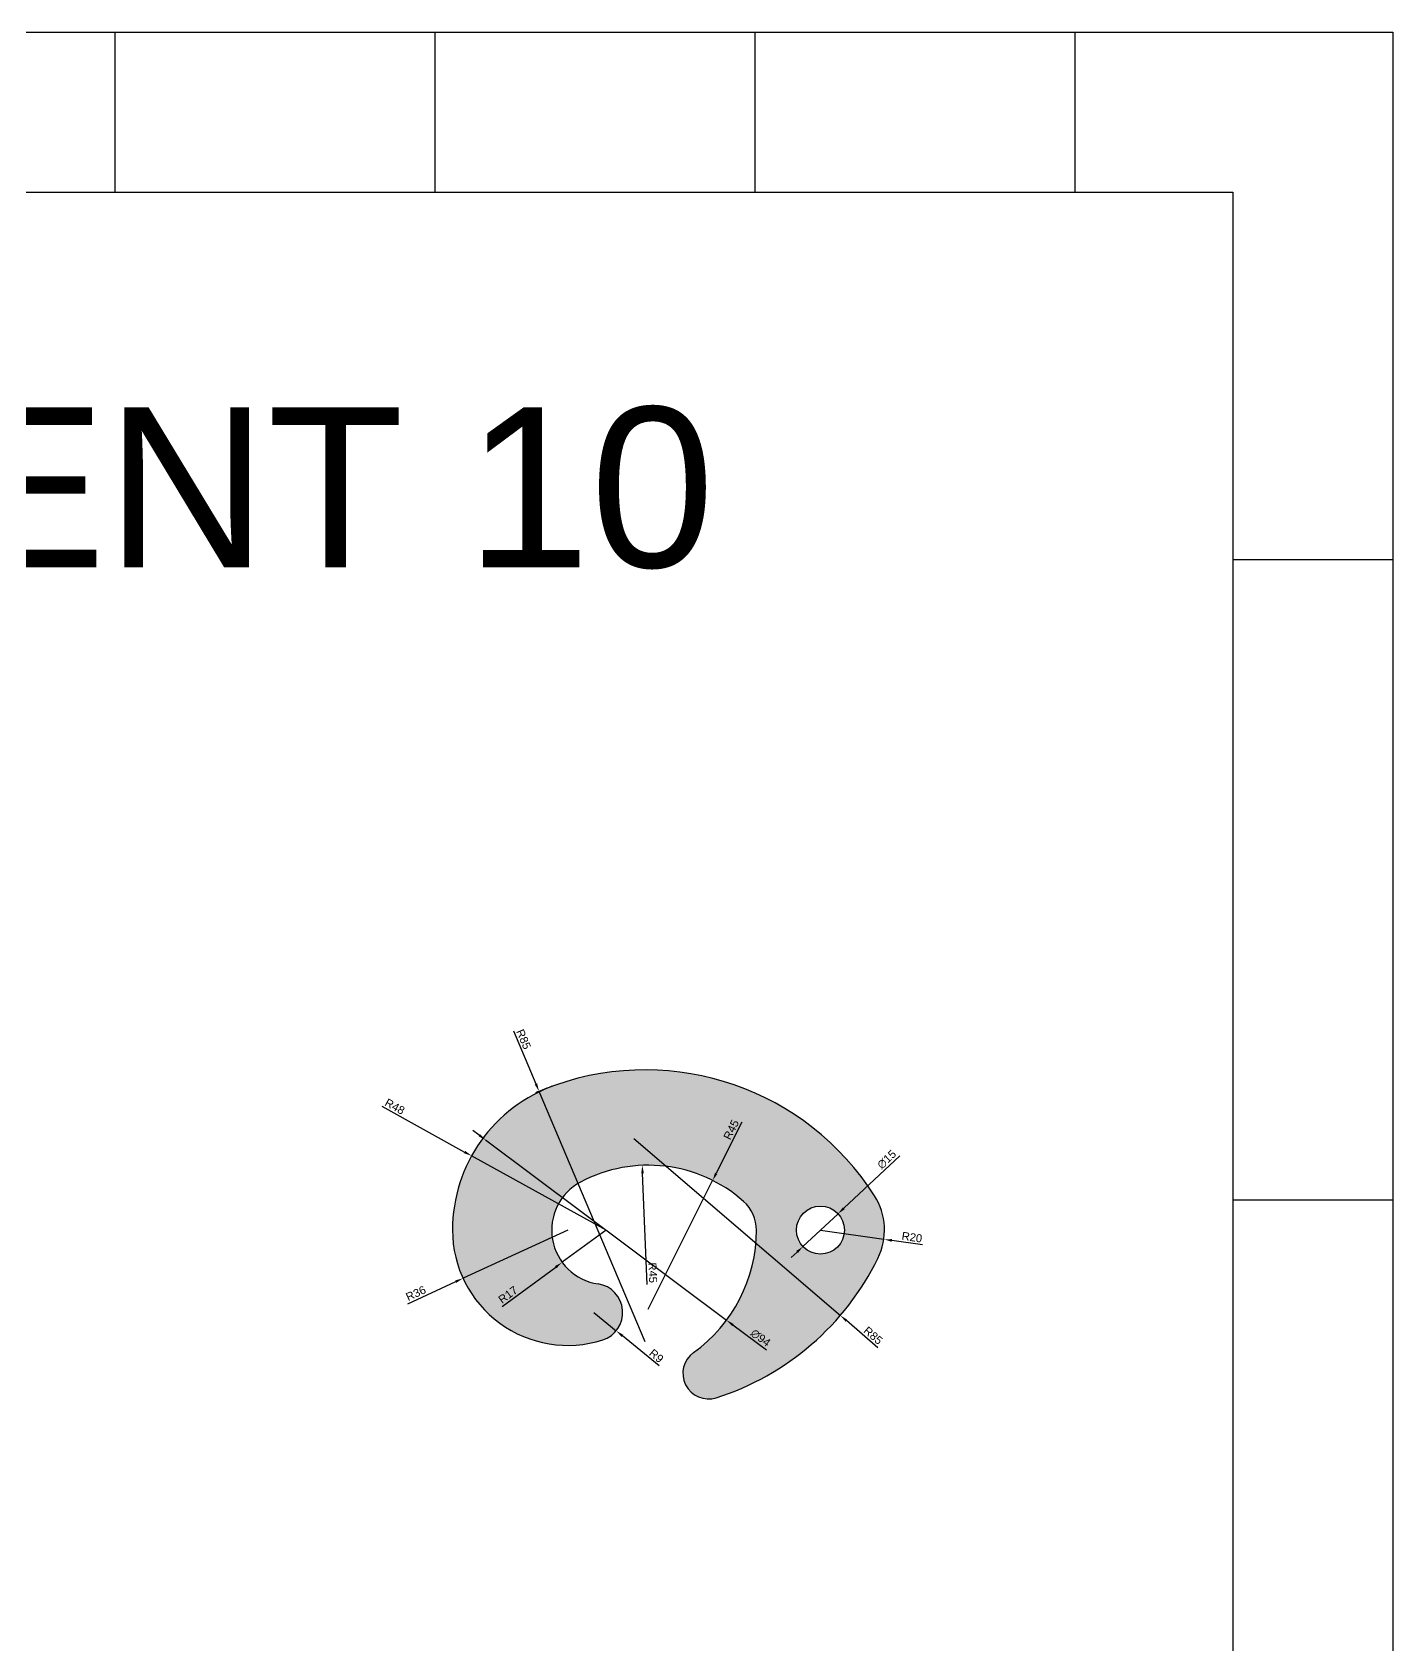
# Model space of a CAD drawing. Header units: millimetres. Extents: x 1553 to 2551, y 517 to 1646.
# Drawn here: x 2126 to 2551, y 1142 to 1646 of the extents above; entities that cross this region are included whole.
import ezdxf

# ---------------------------------------------------------------- set-up
doc = ezdxf.new("R2010")
doc.units = ezdxf.units.MM
doc.styles.get("Standard").update_dxf_attribs({"font": 'arial.ttf'})
doc.dimstyles.new('ISO-25', dxfattribs={"dimtxt": 2.5, "dimasz": 2.5, "dimexe": 1.25, "dimexo": 0.625, "dimtad": 1, "dimtxsty": 'Standard', "dimcen": 2.5, "dimadec": 0, "dimazin": 0, "dimtfac": 1, "dimtmove": 0, "dimatfit": 3, "dimfxl": 1, "dimarcsym": 0})

# ---------------------------------------------------------------- blocks, each defined once
blk = doc.blocks.new('*D62')
at = {"color": 0, "lineweight": -2, "transparency": 16777216}
for p, q in [((2235.34, 1310.51), (2261.22, 1296.23)), ((2305.43, 1271.84), (2263.41, 1295.02))]:
    blk.add_line(p, q, dxfattribs=at)
at = {"color": 0, "transparency": 16777216}
blk.add_solid([(2261.42, 1296.6), (2261.01, 1295.87), (2263.41, 1295.02)], dxfattribs=at)
at = {"layer": 'Defpoints', "color": 0, "transparency": 16777216}
for p in [(2263.41, 1295.02), (2305.43, 1271.84)]:
    blk.add_point(p, dxfattribs=at)
at = {"color": 0, "transparency": 16777216, "insert": (2239.42, 1310.43), "char_height": 2.5, "attachment_point": 5, "rotation": 331.115}
blk.add_mtext('R48', dxfattribs=at)
blk = doc.blocks.new('*D63')
at = {"color": 0, "lineweight": -2, "transparency": 16777216}
for p, q in [((2293.43, 1271.84), (2260.73, 1256.79)), ((2243.5, 1248.86), (2258.46, 1255.74))]:
    blk.add_line(p, q, dxfattribs=at)
at = {"color": 0, "transparency": 16777216}
blk.add_solid([(2258.28, 1256.12), (2258.63, 1255.36), (2260.73, 1256.79)], dxfattribs=at)
at = {"layer": 'Defpoints', "color": 0, "transparency": 16777216}
for p in [(2293.43, 1271.84), (2260.73, 1256.79)]:
    blk.add_point(p, dxfattribs=at)
at = {"color": 0, "transparency": 16777216, "insert": (2245.99, 1252.1), "char_height": 2.5, "attachment_point": 5, "rotation": 24.7083}
blk.add_mtext('R36', dxfattribs=at)
blk = doc.blocks.new('*D64')
at = {"color": 0, "lineweight": -2, "transparency": 16777216}
for p, q in [((2305.43, 1271.84), (2291.73, 1261.78)), ((2272.97, 1248.01), (2289.71, 1260.3))]:
    blk.add_line(p, q, dxfattribs=at)
at = {"color": 0, "transparency": 16777216}
blk.add_solid([(2289.47, 1260.63), (2289.96, 1259.96), (2291.73, 1261.78)], dxfattribs=at)
at = {"layer": 'Defpoints', "color": 0, "transparency": 16777216}
for p in [(2305.43, 1271.84), (2291.73, 1261.78)]:
    blk.add_point(p, dxfattribs=at)
at = {"color": 0, "transparency": 16777216, "insert": (2274.77, 1251.66), "char_height": 2.5, "attachment_point": 5, "rotation": 36.2746}
blk.add_mtext('R17', dxfattribs=at)
blk = doc.blocks.new('*D65')
at = {"color": 0, "lineweight": -2, "transparency": 16777216}
for p, q in [((2301.64, 1246.11), (2308.6, 1240.4)), ((2321.99, 1229.4), (2310.53, 1238.81))]:
    blk.add_line(p, q, dxfattribs=at)
at = {"color": 0, "transparency": 16777216}
blk.add_solid([(2310.79, 1239.13), (2310.26, 1238.49), (2308.6, 1240.4)], dxfattribs=at)
at = {"layer": 'Defpoints', "color": 0, "transparency": 16777216}
for p in [(2301.64, 1246.11), (2308.6, 1240.4)]:
    blk.add_point(p, dxfattribs=at)
at = {"color": 0, "transparency": 16777216, "insert": (2321.15, 1232.54), "char_height": 2.5, "attachment_point": 5, "rotation": 320.5891}
blk.add_mtext('R9', dxfattribs=at)
blk = doc.blocks.new('*D66')
at = {"color": 0, "lineweight": -2, "transparency": 16777216}
for p, q in [((2265.8, 1301.49), (2263.8, 1302.98)), ((2267.8, 1299.99), (2343.07, 1243.68)), ((2355.54, 1234.35), (2345.07, 1242.19))]:
    blk.add_line(p, q, dxfattribs=at)
at = {"color": 0, "transparency": 16777216}
for points in [[(2266.05, 1301.82), (2265.55, 1301.15), (2267.8, 1299.99)], [(2345.32, 1242.52), (2344.82, 1241.85), (2343.07, 1243.68)]]:
    blk.add_solid(points, dxfattribs=at)
at = {"layer": 'Defpoints', "color": 0, "transparency": 16777216}
for p in [(2267.8, 1299.99), (2343.07, 1243.68)]:
    blk.add_point(p, dxfattribs=at)
at = {"color": 0, "transparency": 16777216, "insert": (2353.71, 1238.19), "char_height": 2.5, "attachment_point": 5, "rotation": 323.2007}
blk.add_mtext('∅94', dxfattribs=at)
blk = doc.blocks.new('*D67')
at = {"color": 0, "lineweight": -2, "transparency": 16777216}
for p, q in [((2347.87, 1305.6), (2339.85, 1289.58)), ((2318.58, 1247.11), (2338.73, 1287.35))]:
    blk.add_line(p, q, dxfattribs=at)
at = {"color": 0, "transparency": 16777216}
blk.add_solid([(2339.47, 1289.77), (2340.22, 1289.4), (2338.73, 1287.35)], dxfattribs=at)
at = {"layer": 'Defpoints', "color": 0, "transparency": 16777216}
for p in [(2338.73, 1287.35), (2318.58, 1247.11)]:
    blk.add_point(p, dxfattribs=at)
at = {"color": 0, "transparency": 16777216, "insert": (2344.55, 1303.21), "char_height": 2.5, "attachment_point": 5, "rotation": 63.3967}
blk.add_mtext('R45', dxfattribs=at)
blk = doc.blocks.new('*D68')
at = {"color": 0, "lineweight": -2, "transparency": 16777216}
for p, q in [((2276.51, 1334.05), (2283.52, 1317.48)), ((2317.62, 1236.9), (2284.49, 1315.18))]:
    blk.add_line(p, q, dxfattribs=at)
blk.add_arc((2317.62, 1236.9), 85, 109.6516, 113.7794, dxfattribs=at)
at = {"color": 0, "transparency": 16777216}
blk.add_solid([(2283.9, 1317.64), (2283.14, 1317.32), (2284.49, 1315.18)], dxfattribs=at)
at = {"layer": 'Defpoints', "color": 0, "transparency": 16777216}
for p in [(2284.49, 1315.18), (2317.62, 1236.9)]:
    blk.add_point(p, dxfattribs=at)
at = {"color": 0, "transparency": 16777216, "insert": (2279.67, 1331.46), "char_height": 2.5, "attachment_point": 5, "rotation": 292.9368}
blk.add_mtext('R85', dxfattribs=at)
blk = doc.blocks.new('*D69')
at = {"color": 0, "lineweight": -2, "transparency": 16777216}
for p, q in [((2397.24, 1295.04), (2379.74, 1278.67)), ((2366.96, 1266.71), (2377.91, 1276.96)), ((2365.13, 1265), (2363.31, 1263.3))]:
    blk.add_line(p, q, dxfattribs=at)
at = {"color": 0, "transparency": 16777216}
for points in [[(2379.45, 1278.97), (2380.02, 1278.36), (2377.91, 1276.96)], [(2364.85, 1265.31), (2365.42, 1264.7), (2366.96, 1266.71)]]:
    blk.add_solid(points, dxfattribs=at)
at = {"layer": 'Defpoints', "color": 0, "transparency": 16777216}
for p in [(2377.91, 1276.96), (2366.96, 1266.71)]:
    blk.add_point(p, dxfattribs=at)
at = {"color": 0, "transparency": 16777216, "insert": (2393.13, 1293.9), "char_height": 2.5, "attachment_point": 5, "rotation": 43.0935}
blk.add_mtext('∅15', dxfattribs=at)
blk = doc.blocks.new('*D70')
at = {"color": 0, "lineweight": -2, "transparency": 16777216}
for p, q in [((2372.43, 1271.84), (2392.23, 1268.97)), ((2404.32, 1267.22), (2394.7, 1268.61))]:
    blk.add_line(p, q, dxfattribs=at)
at = {"color": 0, "transparency": 16777216}
blk.add_solid([(2394.76, 1269.02), (2394.64, 1268.2), (2392.23, 1268.97)], dxfattribs=at)
at = {"layer": 'Defpoints', "color": 0, "transparency": 16777216}
for p in [(2372.43, 1271.84), (2392.23, 1268.97)]:
    blk.add_point(p, dxfattribs=at)
at = {"color": 0, "transparency": 16777216, "insert": (2401.02, 1269.62), "char_height": 2.5, "attachment_point": 5, "rotation": 351.7568}
blk.add_mtext('R20', dxfattribs=at)
blk = doc.blocks.new('*D60')
at = {"color": 0, "lineweight": -2, "transparency": 16777216}
for p, q in [((2314.08, 1300.48), (2378.64, 1245.18)), ((2390.4, 1235.11), (2380.54, 1243.56))]:
    blk.add_line(p, q, dxfattribs=at)
at = {"color": 0, "transparency": 16777216}
blk.add_solid([(2380.81, 1243.87), (2380.27, 1243.24), (2378.64, 1245.18)], dxfattribs=at)
at = {"layer": 'Defpoints', "color": 0, "transparency": 16777216}
for p in [(2314.08, 1300.48), (2378.64, 1245.18)]:
    blk.add_point(p, dxfattribs=at)
at = {"color": 0, "transparency": 16777216, "insert": (2388.89, 1238.91), "char_height": 2.5, "attachment_point": 5, "rotation": 319.4183}
blk.add_mtext('R85', dxfattribs=at)
blk = doc.blocks.new('*D61')
at = {"color": 0, "lineweight": -2, "transparency": 16777216}
blk.add_line((2318.26, 1254.83), (2316.84, 1289.58), dxfattribs=at)
at = {"color": 0, "transparency": 16777216}
blk.add_solid([(2317.26, 1289.59), (2316.42, 1289.56), (2316.74, 1292.07)], dxfattribs=at)
at = {"layer": 'Defpoints', "color": 0, "transparency": 16777216}
for p in [(2316.74, 1292.07), (2318.58, 1247.11)]:
    blk.add_point(p, dxfattribs=at)
at = {"color": 0, "transparency": 16777216, "insert": (2320.01, 1258.53), "char_height": 2.5, "attachment_point": 5, "rotation": 272.3398}
blk.add_mtext('R45', dxfattribs=at)

msp = doc.modelspace()

# ---------------------------------------------------------------- hatches: boundary and pattern name
h = msp.add_hatch(color=256)
h.set_gradient(color1=(88, 186, 72), color2=(255, 255, 0), tint=1)
h.paths.add_polyline_path([(2348.381, 1280.827, -0.2149364), (2352.433, 1271.836, -0.2420246), (2332.779, 1233.61, 0.8546366), (2339.859, 1219.48, 0.204374), (2390.387, 1263.023, 0.2616761), (2389.299, 1282.586, 0.3478398), (2289.624, 1317.158, 0.3189948), (2257.433, 1271.836, 0.5078709), (2304.378, 1237.54, 0.7948356), (2302.954, 1255.018, -0.7240116), (2297.454, 1286.847, -0.3127724)])
h.paths.add_polyline_path([(2379.933, 1271.836, -1), (2364.933, 1271.836, -1)], flags=16)
h.paths.add_polyline_path([(2273.184, 1247.251), (2279.357, 1251.781), (2276.309, 1255.934), (2270.136, 1251.404)], flags=24)
h.paths.add_polyline_path([(2349.01, 1238.439), (2355.297, 1233.736), (2358.383, 1237.861), (2352.096, 1242.564)], flags=24)
h.paths.add_polyline_path([(2345.127, 1298.567), (2348.556, 1305.413), (2343.949, 1307.72), (2340.52, 1300.874)], flags=24)

# ---------------------------------------------------------------- linework, layer by layer
for p, q in [((2151.975, 1596.001), (2151.975, 1646.001)), ((2251.975, 1596.001), (2251.975, 1646.001)), ((2351.975, 1596.001), (2351.975, 1646.001)), ((2451.975, 1596.001), (2451.975, 1646.001)), ((2501.273, 1481.344), (2551.273, 1481.344)), ((2501.273, 1281.344), (2551.273, 1281.344))]:
    msp.add_line(p, q)
for points in [[(1552.678, 1646.001), (2551.273, 1646.001), (2551.273, 516.687), (1552.678, 516.687)], [(1602.678, 1596.001), (2501.273, 1596.001), (2501.273, 566.687), (1602.678, 566.687)]]:
    msp.add_lwpolyline(points, close=True)
msp.add_circle((2372.433, 1271.836), 7.5)
for centre, radius, start, end in [((2317.62, 1236.901), 85, 32.5115, 109.23034), ((2305.433, 1271.836), 48, 109.23034, 180), ((2318.576, 1247.112), 45, 48.5216, 117.99456), ((2305.433, 1271.836), 17, 117.99456, 261.61446), ((2340.433, 1271.836), 12, 0, 48.5216), ((2372.433, 1271.836), 20, 333.85497, 32.5115), ((2293.433, 1271.836), 36, 180, 287.69875), ((2305.433, 1271.836), 47, 305.57853, 0), ((2314.084, 1300.478), 85, 287.65217, 333.85497), ((2301.642, 1246.114), 9, 287.69875, 81.61446), ((2337.433, 1227.104), 8, 125.57853, 287.65217)]:
    msp.add_arc(centre, radius, start, end)

# ---------------------------------------------------------------- texts
at = {"color": 93, "true_color": 0x4dc94a}
msp.add_text('ASSIGNMENT 10', height=50, dxfattribs=at).set_placement((1780.475, 1478.889))

# ---------------------------------------------------------------- dimensions: what is measured, and where the dimension line sits
for center, mpoint, picture, middle in [((2317.62, 1236.901), (2284.494, 1315.18), '*D68', (2277.92, 1330.716)), ((2305.433, 1271.836), (2263.405, 1295.023), '*D62', (2238.5, 1308.763)), ((2318.576, 1247.112), (2338.728, 1287.348), '*D67', (2346.248, 1302.363)), ((2314.084, 1300.478), (2378.64, 1245.183), '*D60', (2387.649, 1237.466)), ((2318.576, 1247.112), (2316.739, 1292.075), '*D61', (2318.113, 1258.448)), ((2293.433, 1271.836), (2260.729, 1256.788), '*D63', (2246.782, 1250.371)), ((2305.433, 1271.836), (2291.728, 1261.778), '*D64', (2275.88, 1250.147)), ((2301.642, 1246.114), (2308.595, 1240.4), '*D65', (2319.945, 1231.074))]:
    dim = msp.add_radius_dim(center=center, mpoint=mpoint, dimstyle='ISO-25')
    dim.commit()
    dim.dimension.update_dxf_attribs({"geometry": picture, "text_midpoint": middle, "dimtype": 164})
for p1, p2, picture, middle in [((2267.799, 1299.99), (2343.068, 1243.683), '*D66', (2352.525, 1236.608)), ((2366.957, 1266.712), (2377.91, 1276.96), '*D69', (2394.476, 1292.458))]:
    dim = msp.add_diameter_dim_2p(p1=p1, p2=p2, dimstyle='ISO-25')
    dim.commit()
    dim.dimension.update_dxf_attribs({"geometry": picture, "text_midpoint": middle, "dimtype": 163})
dim = msp.add_radius_dim(center=(2372.433, 1271.836), mpoint=(2392.227, 1268.969), dimstyle='ISO-25')
dim.commit()
dim.dimension.update_dxf_attribs({"geometry": '*D70', "text_midpoint": (2401.018, 1269.616)})

doc.saveas('drawing.dxf')
